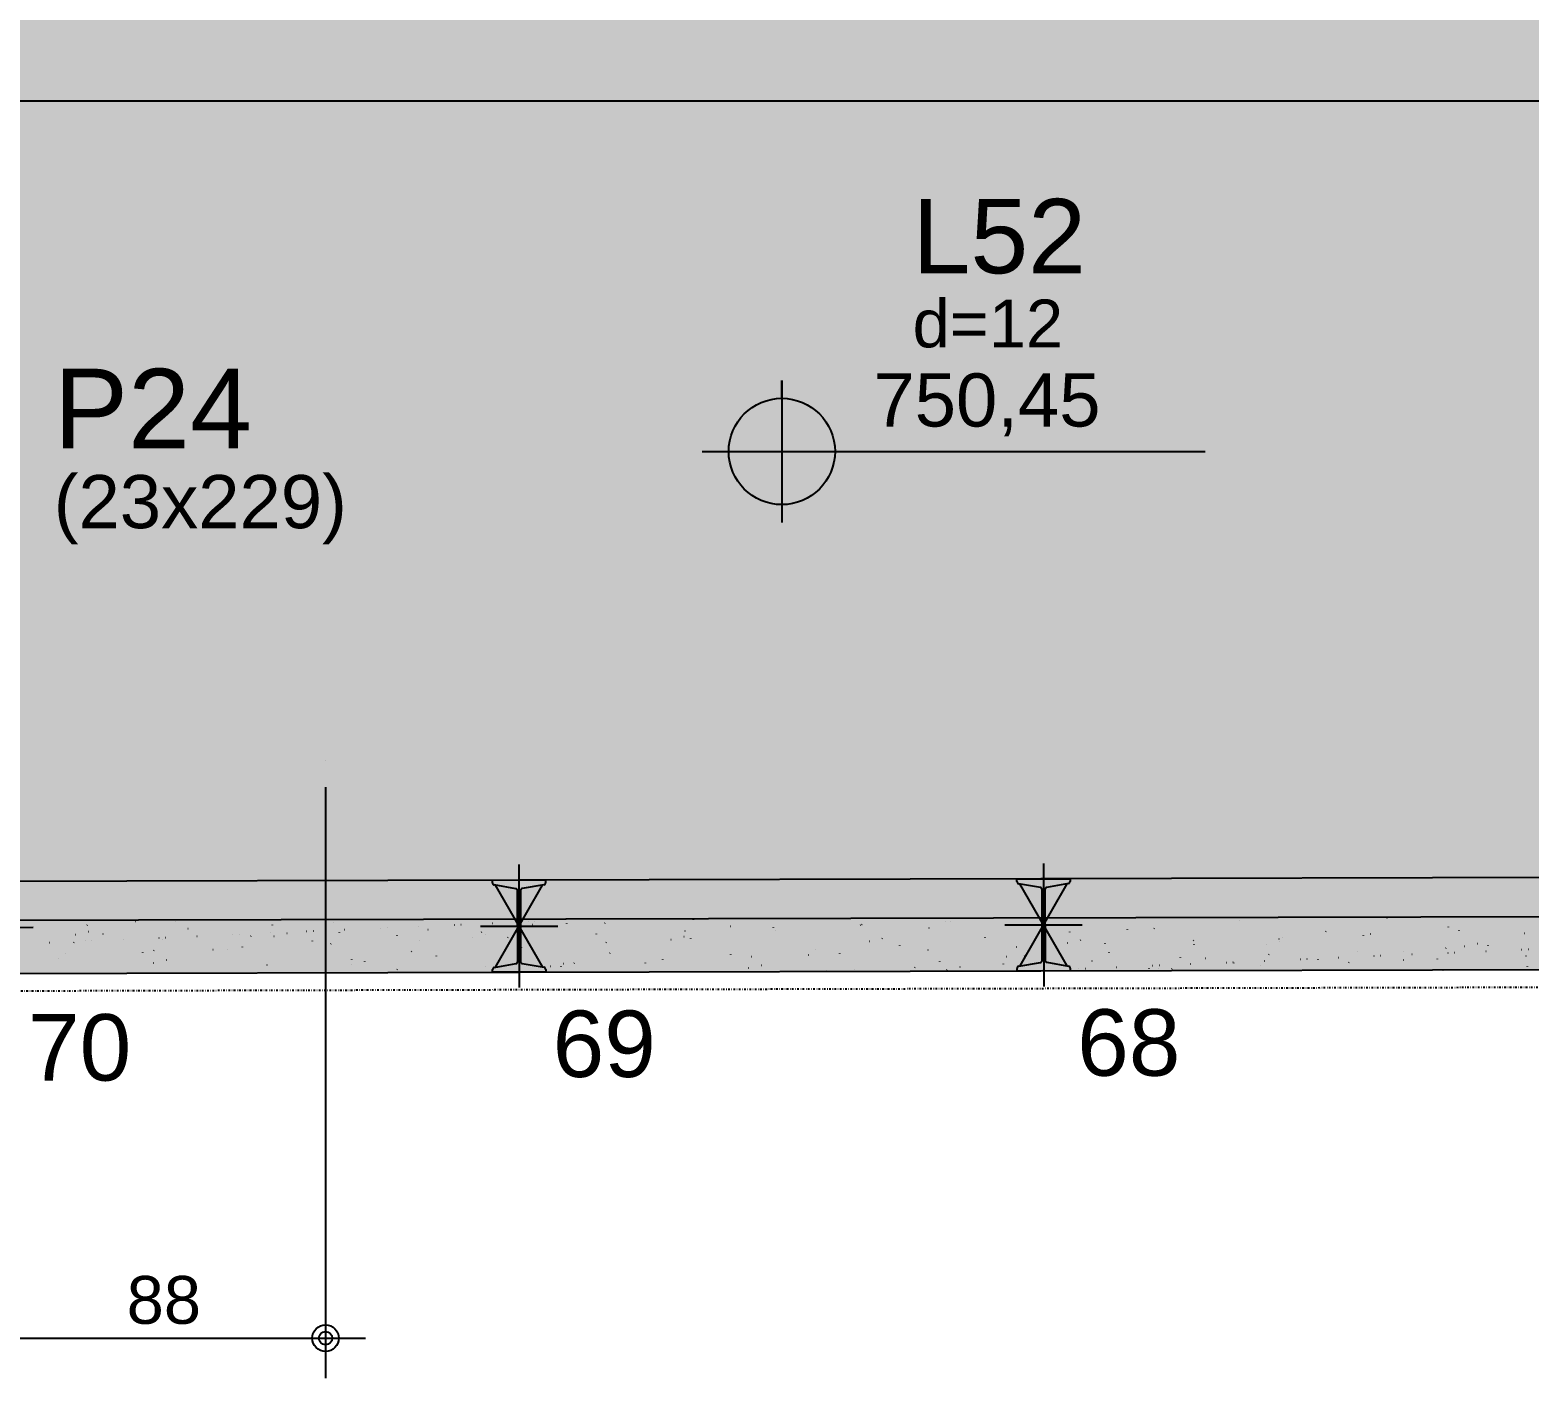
# Model space of a CAD drawing. Header units: millimetres. Extents: x 2609 to 8562, y 1432 to 7136.
# Drawn here: x 5797.7 to 6220.7, y 1785.9 to 2166.3 of the extents above; entities that cross this region are included whole.
import ezdxf

# ---------------------------------------------------------------- set-up
doc = ezdxf.new("R2010")
doc.units = ezdxf.units.MM
doc.linetypes.add('ESTILO_TQS_0003', pattern=[1.5, 0.5, -0.4, 0.1, -0.5])
for name, color, linetype in [('1', 4, 'Continuous'), ('10', 13, 'Continuous'), ('12', 3, 'Continuous'), ('13', 76, 'Continuous'), ('131', 59, 'Continuous'), ('19', 5, 'Continuous'), ('24', 5, 'ESTILO_TQS_0003'), ('26', 1, 'Continuous'), ('27', 10, 'Continuous'), ('42', 7, 'Continuous'), ('49', 20, 'Continuous'), ('51', 6, 'Continuous'), ('52', 21, 'Continuous'), ('9', 3, 'Continuous')]:
    doc.layers.add(name, color=color, linetype=linetype)
doc.styles.get("Standard").update_dxf_attribs({"font": 'arial.ttf'})

# ---------------------------------------------------------------- blocks, each defined once
blk = doc.blocks.new('_H9EFD498501-001')
for p, q in [((2237.680572, 196.392792), (2237.726229, 196.452293)), ((2238.061642, 194.606561), (2238.134864, 194.622794)), ((2251.241638, 197.528496), (2251.31486, 197.544729)), ((2262.647611, 197.304781), (2262.693268, 197.364282)), ((2266.117426, 195.424202), (2266.127215, 195.498561)), ((2289.955842, 196.416151), (2289.965631, 196.490509)), ((2299.572806, 194.683933), (2299.647735, 194.687205)), ((2301.446022, 194.76572), (2301.52095, 194.768991)), ((2307.222966, 197.0487), (2307.296188, 197.064933)), ((2310.287599, 195.151751), (2310.362527, 195.155023)), ((2320.402962, 195.593398), (2320.47789, 195.596669)), ((2322.276177, 195.675184), (2322.351106, 195.678455)), ((2331.117754, 196.061215), (2331.192683, 196.064487)), ((2333.804846, 195.161625), (2333.850503, 195.221127)), ((2341.233117, 196.502862), (2341.308046, 196.506133)), ((2343.106333, 196.584648), (2343.181261, 196.58792)), ((2351.947909, 196.97068), (2352.022838, 196.973951)), ((2358.771885, 196.073614), (2358.817542, 196.133116)), ((2362.063273, 197.412326), (2362.138201, 197.415597)), ((2363.204294, 196.568904), (2363.277516, 196.585137)), ((2363.936488, 197.494112), (2364.011417, 197.497384)), ((2372.778065, 197.880144), (2372.852993, 197.883415)), ((2372.984036, 196.802099), (2372.993825, 196.876457)), ((2383.738924, 196.985603), (2383.784581, 197.045105)), ((2406.308965, 194.773764), (2406.354622, 194.833265)), ((2408.705963, 197.897593), (2408.75162, 197.957094)), ((2419.185622, 196.089108), (2419.258844, 196.105341)), ((2431.276004, 195.685753), (2431.321661, 195.745254)), ((2431.997603, 194.857648), (2432.007393, 194.932006)), ((2455.909441, 196.407284), (2455.91923, 196.481642)), ((2456.243043, 196.597742), (2456.2887, 196.657244)), ((2475.16695, 195.609312), (2475.240172, 195.625545)), ((2479.747857, 197.399232), (2479.757646, 197.473591)), ((2481.210082, 197.509731), (2481.255739, 197.569233)), ((2506.177121, 198.42172), (2506.222778, 198.481222)), ((2531.148278, 195.129516), (2531.2215, 195.145749)), ((2538.761424, 195.454781), (2538.771214, 195.529139)), ((2562.776051, 197.78518), (2562.78584, 197.859539)), ((2587.129605, 194.64972), (2587.202828, 194.665953)), ((2604.336823, 198.464468), (2604.410045, 198.480701)), ((2621.789618, 195.840729), (2621.799408, 195.915087)), ((2624.757292, 194.829961), (2624.802949, 194.889462)), ((2226.966977, 191.513894), (2227.041906, 191.517166)), ((2233.936689, 191.513669), (2233.982347, 191.57317)), ((2234.400532, 193.794913), (2234.473754, 193.811146)), ((2237.08234, 191.955541), (2237.157269, 191.958812)), ((2238.955556, 192.037327), (2239.030484, 192.040598)), ((2242.205589, 193.874566), (2242.215378, 193.948925)), ((2247.797132, 192.423359), (2247.872061, 192.42663)), ((2257.912496, 192.865005), (2257.987424, 192.868276)), ((2258.903728, 192.425658), (2258.949386, 192.485159)), ((2259.785711, 192.946791), (2259.86064, 192.950063)), ((2268.627288, 193.332823), (2268.702216, 193.336094)), ((2278.742651, 193.774469), (2278.81758, 193.777741)), ((2280.615866, 193.856255), (2280.690795, 193.859527)), ((2283.870767, 193.337647), (2283.916425, 193.397148)), ((2289.457443, 194.242287), (2289.532372, 194.245558)), ((2290.38186, 193.315117), (2290.455082, 193.33135)), ((2294.04297, 194.126765), (2294.116192, 194.142998)), ((2301.219156, 191.930115), (2301.228945, 192.004473)), ((2306.440808, 191.125807), (2306.486465, 191.185309)), ((2308.837807, 194.249636), (2308.883464, 194.309137)), ((2325.130993, 193.479751), (2325.140783, 193.55411)), ((2331.407847, 192.037796), (2331.453505, 192.097298)), ((2346.363188, 192.835321), (2346.43641, 192.851554)), ((2348.969409, 194.4717), (2348.979199, 194.546058)), ((2350.024298, 193.646969), (2350.09752, 193.663202)), ((2356.374886, 192.949786), (2356.420544, 193.009287)), ((2381.341925, 193.861775), (2381.387583, 193.921276)), ((2384.144561, 191.5353), (2384.15435, 191.609658)), ((2402.344516, 192.355525), (2402.417738, 192.371758)), ((2406.005626, 193.167173), (2406.078848, 193.183406)), ((2407.982977, 192.527248), (2407.992766, 192.601607)), ((2458.325844, 191.875729), (2458.399066, 191.891962)), ((2461.986954, 192.687377), (2462.060176, 192.70361)), ((2466.996544, 190.582797), (2467.006334, 190.657155)), ((2491.011171, 192.913196), (2491.02096, 192.987555)), ((2499.922097, 190.270015), (2499.967754, 190.329516)), ((2514.307171, 191.395932), (2514.380394, 191.412165)), ((2514.923008, 194.462833), (2514.932797, 194.537191)), ((2517.968282, 192.207581), (2518.041504, 192.223814)), ((2524.889136, 191.182004), (2524.934793, 191.241505)), ((2549.856175, 192.093993), (2549.901832, 192.153495)), ((2550.024738, 190.968745), (2550.034528, 191.043103)), ((2570.288499, 190.916136), (2570.361722, 190.932369)), ((2573.936575, 192.518381), (2573.946365, 192.59274)), ((2573.949609, 191.727785), (2574.022832, 191.744018)), ((2574.823214, 193.005982), (2574.868871, 193.065484)), ((2597.774992, 193.51033), (2597.784781, 193.584688)), ((2599.790253, 193.917971), (2599.83591, 193.977473)), ((2626.269827, 190.43634), (2626.343049, 190.452573)), ((2629.930937, 191.247989), (2630.004159, 191.264222)), ((2632.950143, 190.57393), (2632.959932, 190.648288)), ((2643.110933, 194.169924), (2643.184156, 194.186157)), ((2229.454276, 187.058131), (2229.464065, 187.132489)), ((2231.539691, 188.38984), (2231.585348, 188.449341)), ((2253.366113, 188.607767), (2253.375903, 188.682126)), ((2256.50673, 189.301829), (2256.552387, 189.36133)), ((2259.994647, 186.578434), (2260.067869, 186.594667)), ((2273.174643, 189.500369), (2273.247865, 189.516602)), ((2277.204529, 189.599716), (2277.214319, 189.674074)), ((2281.473769, 190.213818), (2281.519426, 190.27332)), ((2312.379681, 186.663316), (2312.38947, 186.737674)), ((2315.975975, 186.098638), (2316.049197, 186.114871)), ((2329.155971, 189.020573), (2329.229193, 189.036805)), ((2336.218097, 187.655264), (2336.227886, 187.729623)), ((2360.232723, 189.985664), (2360.242513, 190.060022)), ((2385.137299, 188.540776), (2385.210521, 188.557009)), ((2400.053941, 186.622058), (2400.099598, 186.68156)), ((2419.246291, 188.041212), (2419.25608, 188.115571)), ((2425.02098, 187.534047), (2425.066637, 187.593549)), ((2441.118626, 188.06098), (2441.191849, 188.077213)), ((2443.158128, 189.590849), (2443.167917, 189.665207)), ((2449.988019, 188.446037), (2450.033676, 188.505538)), ((2474.955058, 189.358026), (2475.000715, 189.417527)), ((2478.259858, 186.096761), (2478.269648, 186.171119)), ((2497.099954, 187.581184), (2497.173177, 187.597417)), ((2502.171695, 187.646397), (2502.181485, 187.720756)), ((2521.145253, 186.302881), (2521.19091, 186.362382)), ((2526.010112, 188.638346), (2526.019901, 188.712704)), ((2546.112292, 187.21487), (2546.157949, 187.274372)), ((2553.081282, 187.101388), (2553.154504, 187.117621)), ((2569.791803, 186.377815), (2569.866731, 186.381086)), ((2571.079331, 188.126859), (2571.124988, 188.186361)), ((2579.907166, 186.819461), (2579.982095, 186.822733)), ((2581.780382, 186.901247), (2581.85531, 186.904519)), ((2585.023679, 186.693895), (2585.033469, 186.768253)), ((2590.621958, 187.287279), (2590.696887, 187.29055)), ((2596.04637, 189.038848), (2596.092027, 189.09835)), ((2600.737322, 187.728925), (2600.81225, 187.732197)), ((2602.610537, 187.810712), (2602.685466, 187.813983)), ((2609.038306, 189.024294), (2609.048095, 189.098652)), ((2609.06261, 186.621592), (2609.135832, 186.637825)), ((2611.452114, 188.196743), (2611.527042, 188.200015)), ((2618.616411, 186.827009), (2618.662068, 186.88651)), ((2621.013409, 189.950838), (2621.059067, 190.010339)), ((2621.567477, 188.63839), (2621.642406, 188.641661)), ((2623.440692, 188.720176), (2623.515621, 188.723447)), ((2632.282269, 189.106207), (2632.357198, 189.109479)), ((2642.397632, 189.547854), (2642.472561, 189.551125)), ((2643.58345, 187.738998), (2643.629107, 187.798499)), ((2644.270848, 189.62964), (2644.345776, 189.632912)), ((2227.274994, 182.831978), (2227.274994, 182.831978)), ((2227.274994, 182.831978), (2227.274994, 182.831978)), ((2228.898413, 182.835934), (2228.898413, 182.835934)), ((2228.898413, 182.835934), (2228.898413, 182.835934)), ((2228.898413, 182.835934), (2228.898413, 182.835934)), ((2240.75613, 182.864833), (2240.75613, 182.864833)), ((2240.75613, 182.864833), (2240.75613, 182.864833)), ((2240.75613, 182.864833), (2240.75613, 182.864833)), ((2243.271325, 182.870963), (2243.271325, 182.870963)), ((2243.271325, 182.870963), (2243.271325, 182.870963)), ((2243.271325, 182.870963), (2243.271325, 182.870963)), ((2251.587705, 182.891231), (2251.587705, 182.891231)), ((2251.587705, 182.891231), (2251.587705, 182.891231)), ((2252.613846, 182.893731), (2252.613846, 182.893731)), ((2252.613846, 182.893731), (2252.613846, 182.893731)), ((2256.333537, 185.766785), (2256.406759, 185.783018)), ((2264.471563, 182.92263), (2264.471563, 182.92263)), ((2264.471563, 182.92263), (2264.471563, 182.92263)), ((2275.900417, 182.950484), (2275.900417, 182.950484)), ((2275.900417, 182.950484), (2275.900417, 182.950484)), ((2276.329279, 182.951529), (2276.329279, 182.951529)), ((2288.186995, 182.980428), (2288.186995, 182.980428)), ((2288.186995, 182.980428), (2288.186995, 182.980428)), ((2288.186995, 182.980428), (2288.186995, 182.980428)), ((2288.467843, 185.11368), (2288.477633, 185.188038)), ((2300.044712, 183.009326), (2300.044712, 183.009326)), ((2300.044712, 183.009326), (2300.044712, 183.009326)), ((2300.044712, 183.009326), (2300.044712, 183.009326)), ((2300.213128, 183.009737), (2300.231442, 183.033603)), ((2300.213128, 183.009737), (2300.213128, 183.009737)), ((2302.063181, 183.014246), (2302.063181, 183.014246)), ((2302.063181, 183.014246), (2302.063181, 183.014246)), ((2302.063181, 183.014246), (2302.063181, 183.014246)), ((2311.902428, 183.038225), (2311.902428, 183.038225)), ((2311.902428, 183.038225), (2311.902428, 183.038225)), ((2312.314865, 185.286989), (2312.388087, 185.303222)), ((2323.760145, 183.067124), (2323.760145, 183.067124)), ((2323.760145, 183.067124), (2323.760145, 183.067124)), ((2324.52584, 183.06899), (2324.52584, 183.06899)), ((2325.152824, 183.886091), (2325.198481, 183.945592)), ((2335.617861, 183.096022), (2335.617861, 183.096022)), ((2347.475578, 183.124921), (2347.475578, 183.124921)), ((2347.475578, 183.124921), (2347.475578, 183.124921)), ((2347.475578, 183.124921), (2347.475578, 183.124921)), ((2347.481411, 183.169228), (2347.4912, 183.243587)), ((2348.838552, 183.128243), (2348.838552, 183.128243)), ((2350.119863, 184.79808), (2350.16552, 184.857581)), ((2359.333294, 183.15382), (2359.333294, 183.15382)), ((2359.333294, 183.15382), (2359.333294, 183.15382)), ((2359.333294, 183.15382), (2359.333294, 183.15382)), ((2360.855037, 183.157529), (2360.855037, 183.157529)), ((2360.855037, 183.157529), (2360.855037, 183.157529)), ((2360.855037, 183.157529), (2360.855037, 183.157529)), ((2368.296192, 184.807193), (2368.369415, 184.823426)), ((2371.191011, 183.182719), (2371.191011, 183.182719)), ((2371.191011, 183.182719), (2371.191011, 183.182719)), ((2371.393248, 184.718865), (2371.403037, 184.793223)), ((2371.957302, 185.618842), (2372.030525, 185.635075)), ((2373.151263, 183.187496), (2373.151263, 183.187496)), ((2375.086902, 185.710069), (2375.132559, 185.769571)), ((2383.048727, 183.211617), (2383.048727, 183.211617)), ((2383.048727, 183.211617), (2383.048727, 183.211617)), ((2394.906443, 183.240516), (2394.906443, 183.240516)), ((2395.231664, 185.710813), (2395.241454, 185.785171)), ((2397.463975, 183.246749), (2397.463975, 183.246749)), ((2406.76416, 183.269415), (2406.76416, 183.269415)), ((2418.621876, 183.298313), (2418.621876, 183.298313)), ((2418.621876, 183.298313), (2418.621876, 183.298313)), ((2418.621876, 183.298313), (2418.621876, 183.298313)), ((2419.646892, 183.300812), (2419.646892, 183.300812)), ((2419.646892, 183.300812), (2419.646892, 183.300812)), ((2419.646892, 183.300812), (2419.646892, 183.300812)), ((2421.776687, 183.306002), (2421.776687, 183.306002)), ((2424.27752, 184.327397), (2424.350743, 184.34363)), ((2427.93863, 185.139046), (2428.011853, 185.155279)), ((2430.479593, 183.327212), (2430.479593, 183.327212)), ((2430.479593, 183.327212), (2430.479593, 183.327212)), ((2430.479593, 183.327212), (2430.479593, 183.327212)), ((2442.337309, 183.356111), (2442.337309, 183.356111)), ((2442.337309, 183.356111), (2442.337309, 183.356111)), ((2446.089398, 183.365255), (2446.089398, 183.365255)), ((2446.089398, 183.365255), (2446.089398, 183.365255)), ((2446.089398, 183.365255), (2446.089398, 183.365255)), ((2446.244136, 183.566913), (2446.289793, 183.626415)), ((2454.195026, 183.38501), (2454.195026, 183.38501)), ((2454.245232, 183.766362), (2454.255021, 183.84072)), ((2466.052742, 183.413908), (2466.052742, 183.413908)), ((2470.40211, 183.424508), (2470.40211, 183.424508)), ((2470.40211, 183.424508), (2470.40211, 183.424508)), ((2470.40211, 183.424508), (2470.40211, 183.424508)), ((2471.211175, 184.478903), (2471.256832, 184.538404)), ((2477.910459, 183.442807), (2477.910459, 183.442807)), ((2477.910459, 183.442807), (2477.910459, 183.442807)), ((2477.910459, 183.442807), (2477.910459, 183.442807)), ((2478.438748, 183.444094), (2478.438748, 183.444094)), ((2478.438748, 183.444094), (2478.438748, 183.444094)), ((2478.438748, 183.444094), (2478.438748, 183.444094)), ((2480.258848, 183.847601), (2480.33207, 183.863834)), ((2483.919958, 184.659249), (2483.99318, 184.675482)), ((2489.768175, 183.471706), (2489.768175, 183.471706)), ((2489.768175, 183.471706), (2489.768175, 183.471706)), ((2489.768175, 183.471706), (2489.768175, 183.471706)), ((2494.714822, 183.483761), (2494.714822, 183.483761)), ((2494.714822, 183.483761), (2494.714822, 183.483761)), ((2494.714822, 183.483761), (2494.714822, 183.483761)), ((2496.178214, 185.390892), (2496.223871, 185.450393)), ((2501.625891, 183.500604), (2501.625891, 183.500604)), ((2501.625891, 183.500604), (2501.625891, 183.500604)), ((2504.026871, 183.506456), (2504.026871, 183.506456)), ((2504.026871, 183.506456), (2504.026871, 183.506456)), ((2507.301337, 183.649422), (2507.376265, 183.652694)), ((2513.483608, 183.529503), (2513.483608, 183.529503)), ((2513.483608, 183.529503), (2513.483608, 183.529503)), ((2517.4167, 184.091068), (2517.491628, 184.09434)), ((2519.027533, 183.543014), (2519.027533, 183.543014)), ((2519.027533, 183.543014), (2519.027533, 183.543014)), ((2519.027533, 183.543014), (2519.027533, 183.543014)), ((2519.289915, 184.172855), (2519.364844, 184.176126)), ((2525.341324, 183.558402), (2525.341324, 183.558402)), ((2528.131492, 184.558886), (2528.206421, 184.562158)), ((2537.199041, 183.587301), (2537.199041, 183.587301)), ((2537.199041, 183.587301), (2537.199041, 183.587301)), ((2537.199041, 183.587301), (2537.199041, 183.587301)), ((2537.230604, 183.587377), (2537.230604, 183.587377)), ((2537.273426, 184.15231), (2537.283215, 184.226668)), ((2538.246855, 185.000533), (2538.321784, 185.003804)), ((2539.901286, 184.179453), (2539.974508, 184.195686)), ((2540.120071, 185.082319), (2540.194999, 185.08559)), ((2543.340245, 183.602267), (2543.340245, 183.602267)), ((2543.340245, 183.602267), (2543.340245, 183.602267)), ((2543.715294, 184.091041), (2543.760951, 184.150543)), ((2548.961647, 185.468351), (2549.036576, 185.471622)), ((2549.056757, 183.616199), (2549.056757, 183.616199)), ((2549.056757, 183.616199), (2549.056757, 183.616199)), ((2549.056757, 183.616199), (2549.056757, 183.616199)), ((2559.077011, 185.909997), (2559.151939, 185.913268)), ((2560.914474, 183.645098), (2560.914474, 183.645098)), ((2560.914474, 183.645098), (2560.914474, 183.645098)), ((2560.950226, 185.991783), (2561.025155, 185.995055)), ((2561.185263, 185.701946), (2561.195052, 185.776304)), ((2567.652956, 183.66152), (2567.652956, 183.66152)), ((2567.652956, 183.66152), (2567.652956, 183.66152)), ((2568.682333, 185.00303), (2568.72799, 185.062532)), ((2572.77219, 183.673997), (2572.77219, 183.673997)), ((2572.77219, 183.673997), (2572.77219, 183.673997)), ((2584.629907, 183.702895), (2584.629907, 183.702895)), ((2591.965668, 183.720774), (2591.965668, 183.720774)), ((2591.965668, 183.720774), (2591.965668, 183.720774)), ((2593.649372, 185.91502), (2593.695029, 185.974521)), ((2596.02246, 183.73066), (2596.02246, 183.73066)), ((2596.02246, 183.73066), (2596.02246, 183.73066)), ((2596.487623, 183.731794), (2596.487623, 183.731794)), ((2608.345339, 183.760693), (2608.345339, 183.760693)), ((2608.345339, 183.760693), (2608.345339, 183.760693)), ((2608.345339, 183.760693), (2608.345339, 183.760693)), ((2616.27838, 183.780027), (2616.27838, 183.780027)), ((2616.27838, 183.780027), (2616.27838, 183.780027)), ((2620.203056, 183.789592), (2620.20862, 183.831853)), ((2620.203056, 183.789592), (2620.203056, 183.789592)), ((2620.203056, 183.789592), (2620.203056, 183.789592)), ((2632.060772, 183.81849), (2632.060772, 183.81849)), ((2632.060772, 183.81849), (2632.060772, 183.81849)), ((2640.591091, 183.83928), (2640.591091, 183.83928)), ((2640.591091, 183.83928), (2640.591091, 183.83928)), ((2643.918489, 183.847389), (2643.918489, 183.847389)), ((2644.037247, 184.749443), (2644.047036, 184.823802))]:
    blk.add_line(p, q)

msp = doc.modelspace()

# ---------------------------------------------------------------- linework, layer by layer
for p, q in [((6009.85, 2062.38), (6009.85, 2067.38)), ((6009.85, 2067.38), (6009.85, 2027.38)), ((5987.35, 2047.38), (6129.26, 2047.38))]:
    msp.add_line(p, q)
msp.add_circle((6009.85, 2047.38), 15)
at = {"layer": '1'}
msp.add_line((7540.8, 1930.32), (4022.51, 1921.81), dxfattribs=at)
msp.add_lwpolyline([(5793.18, 2146.31), (6228.18, 2146.31)], dxfattribs=at)
at = {"layer": '131'}
for points in [[(6919.18, 1902.91), (6197.68, 2687.31), (6807.18, 2707.31)], [(6919.18, 1902.91), (5793.18, 1900.1), (5793.18, 2687.31)], [(6919.18, 1902.91), (5793.18, 2687.31), (6197.68, 2687.31)]]:
    msp.add_solid(points, dxfattribs=at)
at = {"layer": '24'}
msp.add_line((7573.18, 1899.4), (4009.74, 1890.78), dxfattribs=at)
at = {"layer": '27'}
for points in [[(6009.85, 2047.38), (6001.48, 2059.84), (6000.89, 2059.42)], [(6009.85, 2047.38), (6002.26, 2060.32), (6001.48, 2059.84)], [(6009.85, 2047.38), (6002.94, 2060.7), (6002.26, 2060.32)], [(6009.85, 2047.38), (6003.84, 2061.13), (6002.94, 2060.7)], [(6009.85, 2047.38), (6004.33, 2061.33), (6003.84, 2061.13)], [(6009.85, 2047.38), (6005.43, 2061.72), (6004.33, 2061.33)], [(6009.85, 2047.38), (6006.8, 2062.07), (6005.43, 2061.72)], [(6009.85, 2047.38), (6007.99, 2062.27), (6006.8, 2062.07)], [(6009.85, 2047.38), (6009.85, 2062.38), (6007.99, 2062.27)], [(6009.85, 2047.38), (5997.63, 2056.09), (5996.99, 2055.12)], [(6009.85, 2047.38), (5998.83, 2057.56), (5997.63, 2056.09)], [(6009.85, 2047.38), (5999.65, 2058.38), (5998.83, 2057.56)], [(6009.85, 2047.38), (6000.21, 2058.88), (5999.65, 2058.38)], [(6009.85, 2047.38), (6000.89, 2059.42), (6000.21, 2058.88)], [(6009.85, 2047.38), (5995.37, 2051.3), (5995.14, 2050.36)], [(6009.85, 2047.38), (5995.8, 2052.66), (5995.37, 2051.3)], [(6009.85, 2047.38), (5996.42, 2054.07), (5995.8, 2052.66)], [(6009.85, 2047.38), (5996.99, 2055.12), (5996.42, 2054.07)], [(6009.85, 2047.38), (5994.88, 2048.32), (5994.85, 2047.38)], [(6009.85, 2047.38), (5994.85, 2047.38), (6009.85, 2047.38)], [(6009.85, 2047.38), (5995.01, 2049.62), (5994.88, 2048.41)], [(6009.85, 2047.38), (5994.88, 2048.41), (5994.88, 2048.32)], [(6009.85, 2047.38), (5995.14, 2050.36), (5995.01, 2049.62)], [(6009.85, 2047.38), (6024.85, 2047.38), (6024.73, 2045.52)], [(6009.85, 2047.38), (6024.73, 2045.52), (6024.53, 2044.34)], [(6009.85, 2047.38), (6024.53, 2044.34), (6024.18, 2042.97)], [(6009.85, 2047.38), (6024.18, 2042.97), (6023.8, 2041.87)], [(6009.85, 2047.38), (6023.8, 2041.87), (6023.59, 2041.38)], [(6009.85, 2047.38), (6023.59, 2041.38), (6023.16, 2040.48)], [(6009.85, 2047.38), (6023.16, 2040.48), (6022.79, 2039.8)], [(6009.85, 2047.38), (6022.79, 2039.8), (6022.3, 2039.02)], [(6009.85, 2047.38), (6022.3, 2039.02), (6021.88, 2038.43)], [(6009.85, 2047.38), (6021.88, 2038.43), (6021.34, 2037.75)], [(6009.85, 2047.38), (6021.34, 2037.75), (6020.84, 2037.18)], [(6009.85, 2047.38), (6020.84, 2037.18), (6020.02, 2036.36)], [(6009.85, 2047.38), (6020.02, 2036.36), (6018.56, 2035.17)], [(6009.85, 2047.38), (6018.56, 2035.17), (6017.58, 2034.53)], [(6009.85, 2047.38), (6017.58, 2034.53), (6016.53, 2033.96)], [(6009.85, 2047.38), (6016.53, 2033.96), (6015.12, 2033.34)], [(6009.85, 2047.38), (6015.12, 2033.34), (6013.76, 2032.9)], [(6009.85, 2047.38), (6013.76, 2032.9), (6012.82, 2032.68)], [(6009.85, 2047.38), (6012.82, 2032.68), (6012.08, 2032.55)], [(6009.85, 2047.38), (6012.08, 2032.55), (6010.87, 2032.42)], [(6009.85, 2047.38), (6010.87, 2032.42), (6010.78, 2032.41)], [(6009.85, 2047.38), (6010.78, 2032.41), (6009.85, 2032.38)], [(6009.85, 2047.38), (6009.85, 2032.38), (6009.85, 2047.38)]]:
    msp.add_solid(points, dxfattribs=at)
at = {"layer": '42', "color": 70, "linetype": 'Continuous'}
for p, q in [((5881.12, 1960.13), (5881.12, 1960.13)), ((5881.12, 1952.63), (5881.12, 1785.93)), ((5781.93, 1797.18), (5892.37, 1797.18))]:
    msp.add_line(p, q, dxfattribs=at)
for radius in [3.75, 1.87]:
    msp.add_circle((5881.12, 1797.18), radius, dxfattribs=at)
at = {"layer": '49', "linetype": 'Continuous'}
for p, q in [((4797.63, 1912.69), (7553.09, 1919.41)), ((4797.67, 1897.69), (7568.16, 1904.45))]:
    msp.add_line(p, q, dxfattribs=at)
at = {"layer": '51'}
for p, q in [((5935.67, 1930.79), (5935.75, 1896.09)), ((6083.66, 1931.15), (6083.75, 1896.45)), ((5928.18, 1926.42), (5943.18, 1926.46)), ((5928.18, 1925.67), (5928.18, 1926.42)), ((5934.81, 1924.01), (5928.66, 1925.06)), ((5942.38, 1901.88), (5929.04, 1925)), ((5929.09, 1901.85), (5942.33, 1925.03)), ((5942.7, 1925.09), (5936.56, 1924.02)), ((5943.18, 1926.46), (5943.18, 1925.7)), ((6076.17, 1926.78), (6091.17, 1926.82)), ((6076.17, 1926.03), (6076.17, 1926.78)), ((6082.8, 1924.37), (6076.66, 1925.42)), ((6090.38, 1902.24), (6077.03, 1925.36)), ((6077.09, 1902.21), (6090.32, 1925.39)), ((6090.69, 1925.45), (6084.55, 1924.37)), ((6091.17, 1926.82), (6091.17, 1926.06)), ((5935.34, 1903.47), (5935.29, 1923.4)), ((5936.08, 1923.41), (5936.13, 1903.48)), ((6083.33, 1903.83), (6083.29, 1923.76)), ((6084.07, 1923.76), (6084.12, 1903.84)), ((5776.79, 1913.06), (5798.61, 1913.11)), ((5924.8, 1913.41), (5946.62, 1913.47)), ((6072.79, 1913.77), (6094.61, 1913.83)), ((6076.71, 1902.14), (6082.85, 1903.22)), ((6084.61, 1903.23), (6090.75, 1902.18)), ((5928.24, 1900.42), (5928.24, 1901.18)), ((5943.24, 1900.46), (5928.24, 1900.42)), ((5928.72, 1901.79), (5934.86, 1902.87)), ((5936.61, 1902.87), (5942.76, 1901.82)), ((5943.24, 1901.21), (5943.24, 1900.46)), ((6076.24, 1900.78), (6076.23, 1901.53)), ((6091.24, 1900.82), (6076.24, 1900.78)), ((6091.23, 1901.57), (6091.24, 1900.82))]:
    msp.add_line(p, q, dxfattribs=at)
for centre, start, end in [((5928.81, 1925.67), 180.1387, 256.9999), ((5942.56, 1925.7), 283.2774, 0.1387), ((6076.8, 1926.03), 180.1387, 256.9999), ((6082.66, 1923.76), 0.1387, 76.9999), ((6084.7, 1923.77), 103.2774, 180.1387), ((6090.55, 1926.06), 283.2774, 0.1387), ((5934.67, 1923.4), 0.1387, 76.9999), ((5936.7, 1923.41), 103.2774, 180.1387), ((5934.72, 1903.47), 283.2775, 0.2437), ((5936.75, 1903.48), 180.1387, 256.9999), ((6082.71, 1903.83), 283.2775, 0.2437), ((6084.75, 1903.84), 180.1387, 256.9999), ((5928.86, 1901.18), 103.2774, 180.1387), ((5942.61, 1901.21), 0.1387, 76.9999), ((6076.86, 1901.54), 103.2774, 180.1387), ((6090.61, 1901.57), 0.1387, 76.9999)]:
    msp.add_arc(centre, 0.625, start, end, dxfattribs=at)

# ---------------------------------------------------------------- block references
at = {"layer": '19'}
msp.add_blockref('_H9EFD498501-001', (3576.18, 1717.31), dxfattribs=at)

# ---------------------------------------------------------------- texts
at = {"layer": '10'}
msp.add_text('L52', height=21, dxfattribs=at).set_placement((6046.74, 2097.65))
at = {"layer": '12'}
msp.add_text('(23x229)', height=15, dxfattribs=at).set_placement((5804.43, 2025.72))
at = {"layer": '13'}
msp.add_text('d=12', height=13.5, dxfattribs=at).set_placement((6046.74, 2076.75))
at = {"layer": '26'}
msp.add_text('750,45', height=15, dxfattribs=at).set_placement((6035.68, 2054.41))
at = {"layer": '42', "color": 70, "linetype": 'Continuous'}
msp.add_text('88', height=13.5, dxfattribs=at).set_placement((5825, 1801.23))
at = {"layer": '52'}
for s, p in [('70', (5797.17, 1869.86)), ('69', (5945.18, 1870.87)), ('68', (6093.17, 1871.23))]:
    msp.add_text(s, height=18.75, dxfattribs=at).set_placement(p)
at = {"layer": '9'}
msp.add_text('P24', height=22.5, dxfattribs=at).set_placement((5804.43, 2048.22))

doc.saveas('drawing.dxf')
